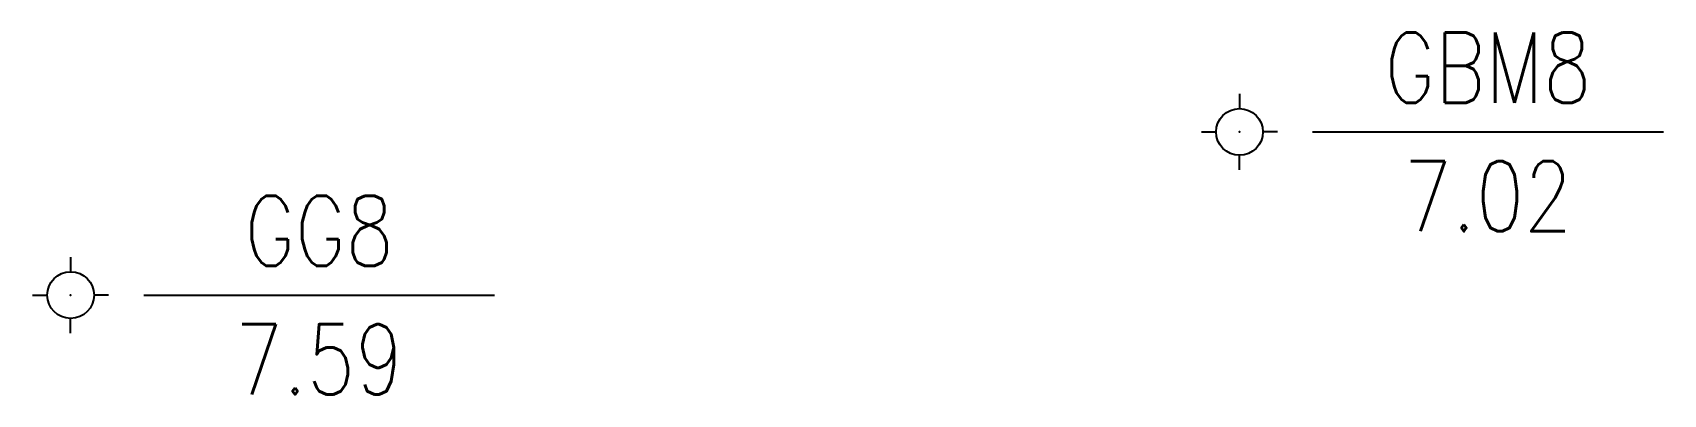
# Model space of a CAD drawing. Extents: x 500064 to 501389, y 2542464 to 2545400.
# Drawn here: x 501361.47 to 501389.36, y 2543213.65 to 2543219.84 of the extents above; entities that cross this region are included whole.
import ezdxf
from ezdxf.enums import TextEntityAlignment as Align

# ---------------------------------------------------------------- set-up
doc = ezdxf.new("R2010")
doc.units = 0
doc.header["$LTSCALE"] = 0.5
doc.layers.get('0').update_dxf_attribs({"linetype": 'CONTINUOUS', "lineweight": 5})
doc.layers.add('地形图', color=8, linetype='CONTINUOUS')
doc.styles.add('HZ', font='romans.shx', dxfattribs={"width": 0.8, "bigfont": 'hztxt.shx'})

# ---------------------------------------------------------------- blocks, each defined once
blk = doc.blocks.new('gc116')
for p, q in [((0, 1.3), (0, 0.8)), ((-1.3, 0), (-0.8, 0)), ((1.3, 0), (0.8, 0)), ((0, -1.3), (0, -0.8))]:
    blk.add_line(p, q)
blk.add_circle((0, 0), 0.8)
blk.add_point((0, 0))

msp = doc.modelspace()

# ---------------------------------------------------------------- linework, layer by layer
at = {"layer": '地形图', "linetype": 'Continuous'}
for p, q in [((501383.357, 2543218.141), (501389.357, 2543218.141)), ((501363.367, 2543215.349), (501369.367, 2543215.349))]:
    msp.add_line(p, q, dxfattribs=at)

# ---------------------------------------------------------------- block references
at = {"layer": '地形图', "linetype": 'Continuous', "xscale": 0.5, "yscale": 0.5}
for p in [(501382.107, 2543218.141, 7.023), (501362.117, 2543215.349, 7.59)]:
    msp.add_blockref('gc116', p, dxfattribs=at)

# ---------------------------------------------------------------- texts
at = {"layer": '地形图', "linetype": 'Continuous', "style": 'HZ', "width": 0.8}
for s, p in [('GBM8', (501386.357, 2543219.241)), ('7.02', (501386.357, 2543217.041)), ('GG8', (501366.367, 2543216.449)), ('7.59', (501366.367, 2543214.249))]:
    msp.add_text(s, height=1.2, dxfattribs=at).set_placement(p, align=Align.MIDDLE)

doc.saveas('drawing.dxf')
